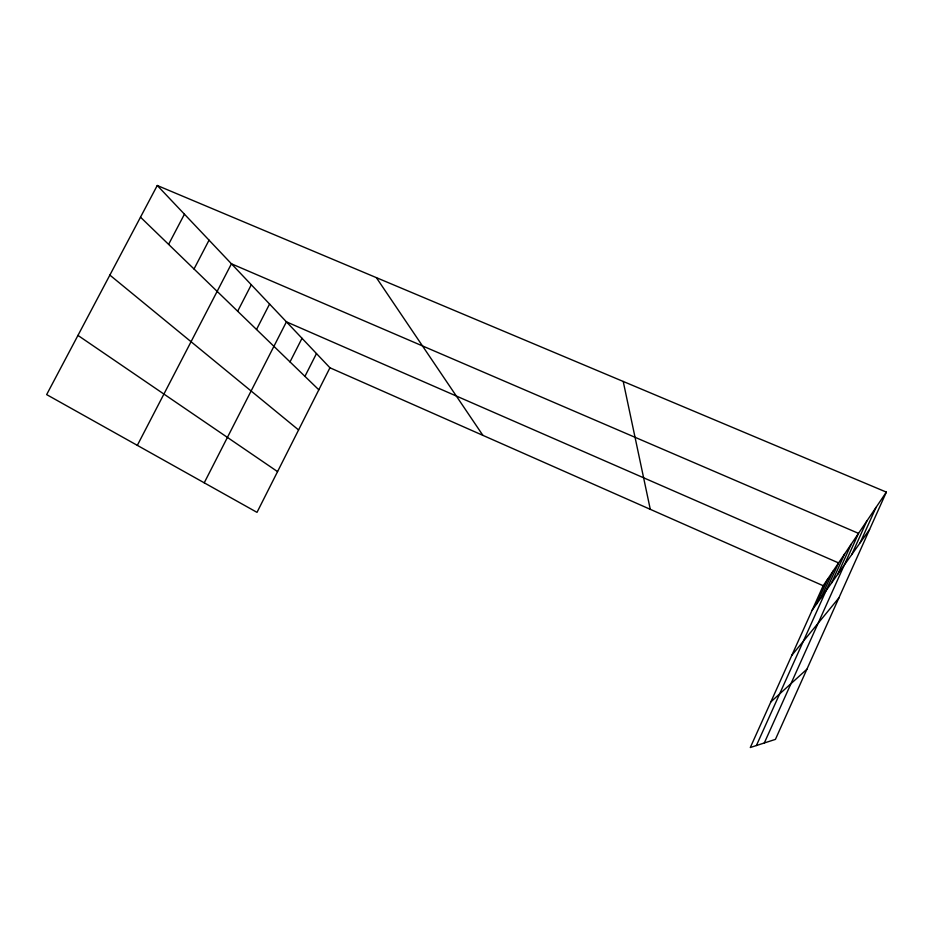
<?xml version="1.0" encoding="UTF-8"?>
<svg xmlns="http://www.w3.org/2000/svg" width="933" height="933" viewBox="0 0 933 933"><rect width="100%" height="100%" fill="white"/><g stroke="black" fill="none" stroke-linecap="round" stroke-linejoin="round"><path stroke-width="1.4" d="M821.04 597.773L833.029 571.148M756.395 745.537L838.569 562.914L286.419 321.838L204.234 482.816M831.595 582.927L844.622 553.945M837.612 574.46L851.246 544.137M764.314 742.971L858.512 533.361L231.442 263.794L137.326 445.356M851.771 554.54L866.804 521.081M860.168 542.726L876.017 507.412M886.35 492.111L775.428 739.379L750.307 747.508L823.186 585.726L886.35 492.111L157.257 185.492L46.65 394.601L257.007 512.357L329.944 367.777L157.257 185.492M816.387 604.304L827.909 578.717M304.939 376.361L316.474 353.56M290.011 361.911L302.012 338.294M256.517 329.489L269.567 304.053M237.658 311.237L251.304 284.763M194.017 268.996L209.05 240.166M168.593 244.376L184.442 214.182M812.095 610.345L869.579 529.501M791.872 655.246L838.895 597.89M770.868 701.873L806.882 669.241M329.944 367.777L823.186 585.726M77.964 335.414L277.556 471.62M109.861 275.095L298.583 429.95M140.498 217.179L318.829 389.807M376.349 277.626L482.897 435.361M623.221 381.445L650.289 509.325"/></g></svg>
